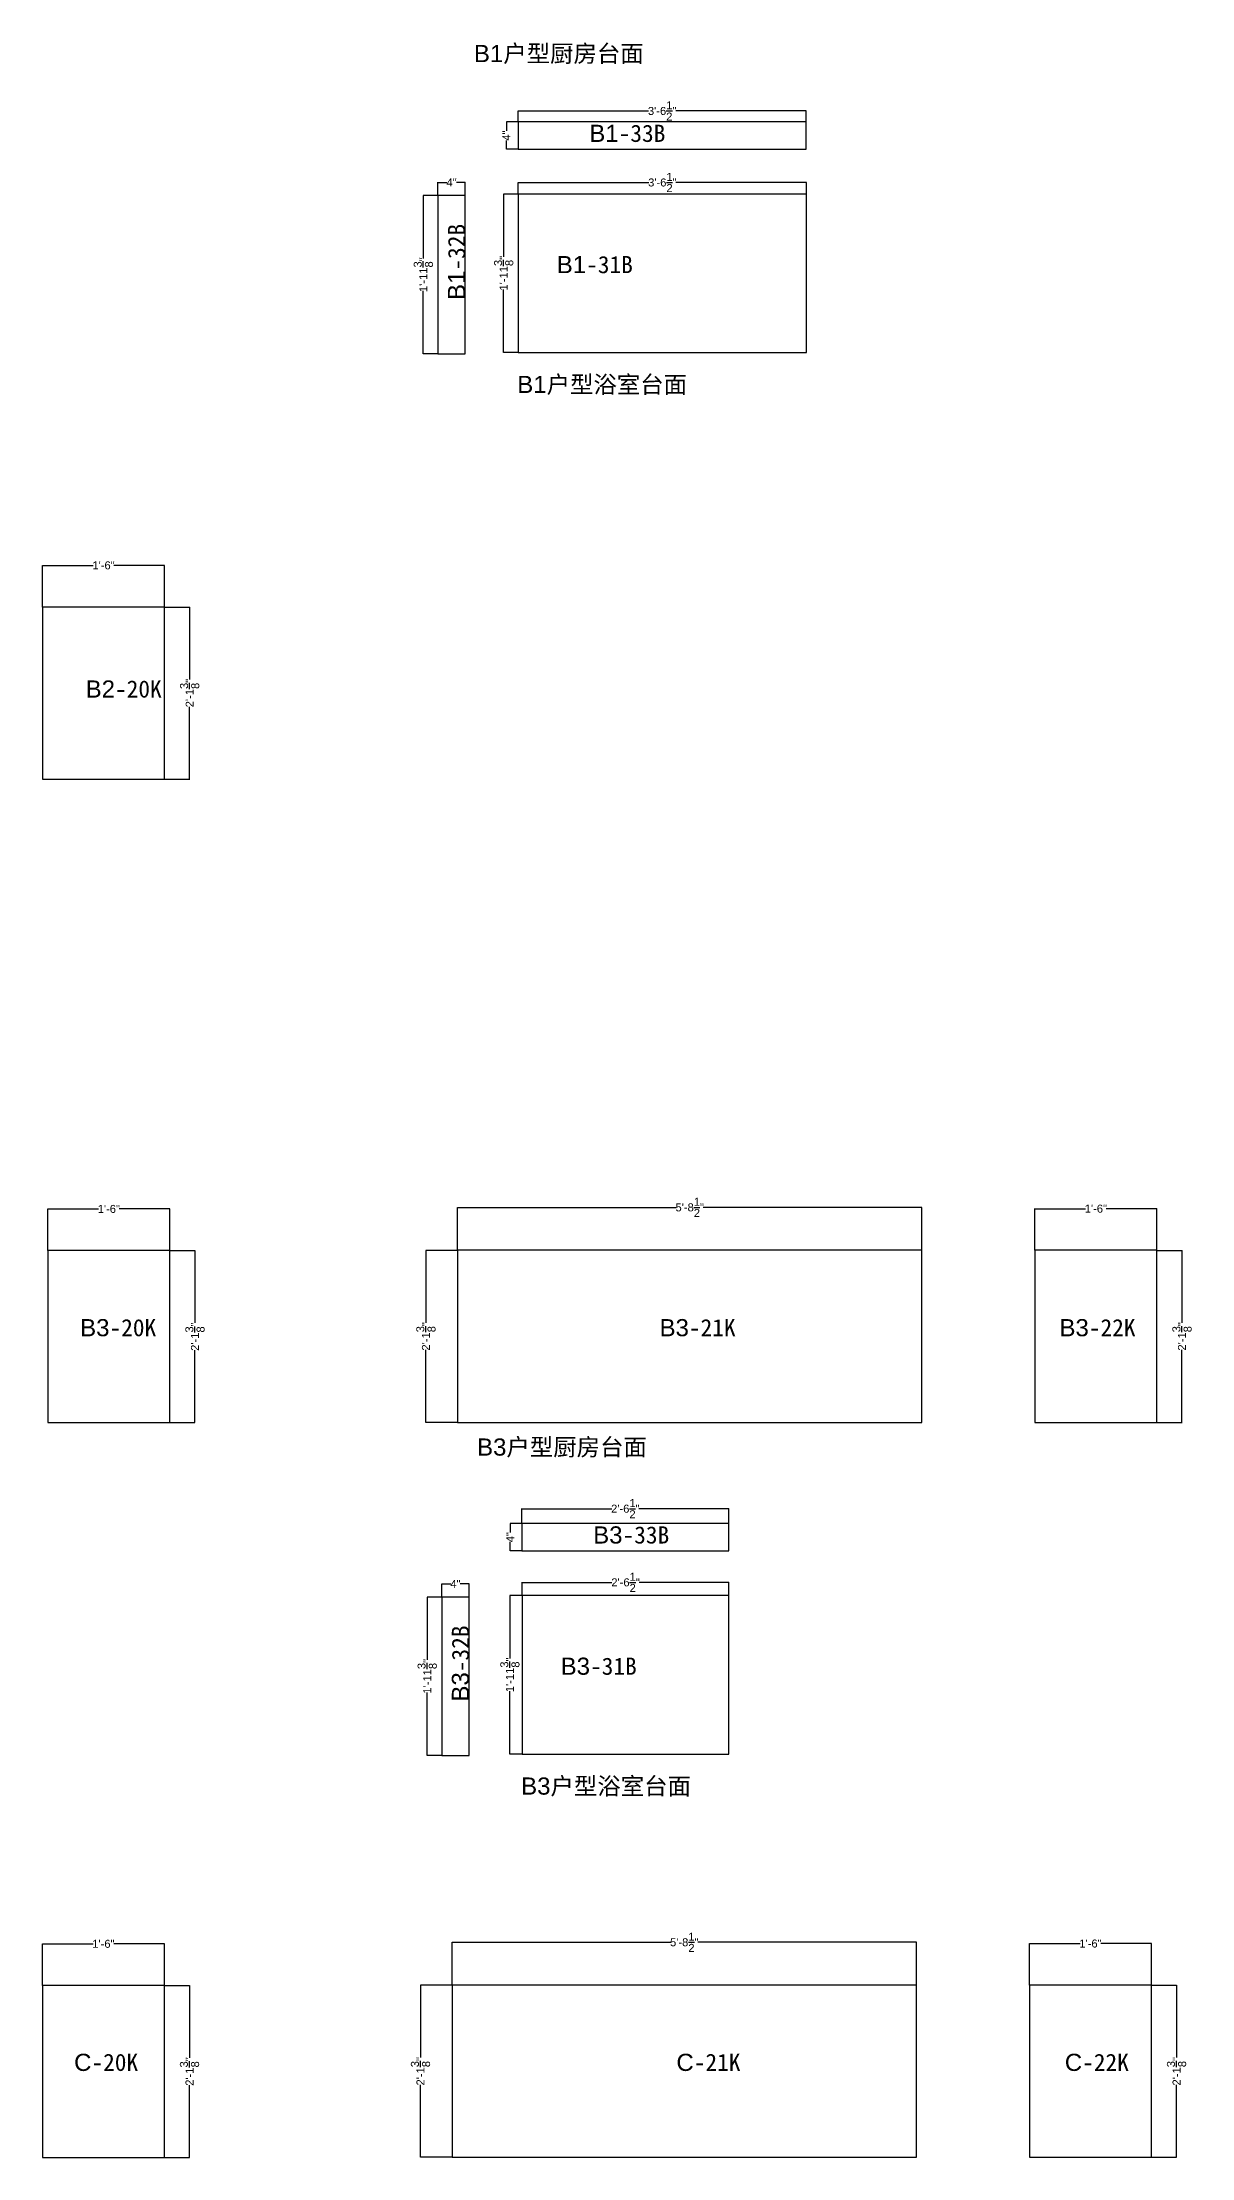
# Model space of a CAD drawing. Header units: inches. Extents: x -997106 to 39633, y -30199 to 1961.
# Drawn here: x 35324 to 39633, y -14274 to -6344 of the extents above; entities that cross this region are included whole.
import ezdxf

# ---------------------------------------------------------------- set-up
doc = ezdxf.new("R2010")
doc.units = ezdxf.units.IN
doc.header["$MEASUREMENT"] = 0
doc.layers.get('Defpoints').update_dxf_attribs({"color": 3})
doc.layers.add('编号', color=10, linetype='Continuous', plot=False)
doc.styles.get("Standard").update_dxf_attribs({"font": 'arial.ttf'})
doc.dimstyles.get("Standard").update_dxf_attribs({"dimtxt": 30, "dimasz": 1, "dimexe": 0.18, "dimexo": 0.0625, "dimgap": 0.09, "dimtad": 0, "dimtoh": 1, "dimdec": 4, "dimlfac": 0.03937, "dimzin": 0, "dimdsep": 46, "dimlunit": 4, "dimtxsty": 'Standard', "dimblk": 'ARCHTICK', "dimcen": 1, "dimadec": 0, "dimazin": 0, "dimtfac": 1, "dimtdec": 4, "dimtix": 1, "dimtofl": 0, "dimtmove": 2, "dimatfit": 3, "dimldrblk": 'ARCHTICK', "dimfxl": 1, "dimtolj": 1, "dimtzin": 0, "dimarcsym": 0})

# ---------------------------------------------------------------- blocks, each defined once
blk = doc.blocks.new('_ArchTick')
at = {"color": 0, "linetype": 'ByBlock', "const_width": 0.15}
blk.add_lwpolyline([(-0.5, -0.5), (0.5, 0.5)], dxfattribs=at)
blk = doc.blocks.new('*D212')
at = {"color": 0, "lineweight": -2, "transparency": 16777216}
for p, q in [((35325.2, -8460.9), (35325.2, -8304.7)), ((35325.2, -8304.8), (35515.2, -8304.8)), ((35782.2, -8304.8), (35592.3, -8304.8)), ((35782.2, -8460.9), (35782.2, -8304.7))]:
    blk.add_line(p, q, dxfattribs=at)
at = {"layer": 'Defpoints', "color": 0, "transparency": 16777216}
for p in [(35782.2, -8304.8), (35325.2, -8460.9), (35782.2, -8460.9)]:
    blk.add_point(p, dxfattribs=at)
at = {"color": 0, "lineweight": -2, "transparency": 16777216, "rotation": 180}
blk.add_blockref('_ArchTick', (35325.2, -8304.8), dxfattribs=at)
at = {"color": 0, "lineweight": -2, "transparency": 16777216}
blk.add_blockref('_ArchTick', (35782.2, -8304.8), dxfattribs=at)
at = {"color": 0, "transparency": 16777216, "insert": (35553.7, -8304.8), "char_height": 30, "attachment_point": 5}
blk.add_mtext('\\A1;1\'-6"', dxfattribs=at)
blk = doc.blocks.new('*D213')
at = {"color": 0, "lineweight": -2, "transparency": 16777216}
for p, q in [((35782.3, -8460.9), (35876.7, -8460.9)), ((35876.5, -8460.9), (35876.5, -8732.3)), ((35876.5, -9105.9), (35876.5, -8834.6)), ((35782.3, -9105.9), (35876.7, -9105.9))]:
    blk.add_line(p, q, dxfattribs=at)
at = {"layer": 'Defpoints', "color": 0, "transparency": 16777216}
for p in [(35782.2, -8460.9), (35782.2, -9105.9), (35876.5, -9105.9)]:
    blk.add_point(p, dxfattribs=at)
at = {"color": 0, "lineweight": -2, "transparency": 16777216}
for p, rotation in [((35876.5, -8460.9), 90), ((35876.5, -9105.9), 270)]:
    blk.add_blockref('_ArchTick', p, dxfattribs=dict(at, rotation=rotation))
at = {"color": 0, "transparency": 16777216, "insert": (35876.5, -8783.4), "char_height": 30, "attachment_point": 5, "rotation": 90}
blk.add_mtext('\\A1;2\'-1{\\H1x;\\S3/8;}"', dxfattribs=at)
blk = doc.blocks.new('*D252')
at = {"color": 0, "lineweight": -2, "transparency": 16777216}
for p, q in [((35345.1, -10873.5), (35345.1, -10717.3)), ((35345.1, -10717.5), (35535.1, -10717.5)), ((35802.1, -10717.5), (35612.2, -10717.5)), ((35802.1, -10873.5), (35802.1, -10717.3))]:
    blk.add_line(p, q, dxfattribs=at)
at = {"layer": 'Defpoints', "color": 0, "transparency": 16777216}
for p in [(35802.1, -10717.5), (35345.1, -10873.6), (35802.1, -10873.6)]:
    blk.add_point(p, dxfattribs=at)
at = {"color": 0, "lineweight": -2, "transparency": 16777216, "rotation": 180}
blk.add_blockref('_ArchTick', (35345.1, -10717.5), dxfattribs=at)
at = {"color": 0, "lineweight": -2, "transparency": 16777216}
blk.add_blockref('_ArchTick', (35802.1, -10717.5), dxfattribs=at)
at = {"color": 0, "transparency": 16777216, "insert": (35573.6, -10717.5), "char_height": 30, "attachment_point": 5}
blk.add_mtext('\\A1;1\'-6"', dxfattribs=at)
blk = doc.blocks.new('*D253')
at = {"color": 0, "lineweight": -2, "transparency": 16777216}
for p, q in [((35802.2, -10873.6), (35896.5, -10873.6)), ((35896.4, -10873.6), (35896.4, -11145)), ((35896.4, -11518.6), (35896.4, -11247.2)), ((35802.2, -11518.6), (35896.5, -11518.6))]:
    blk.add_line(p, q, dxfattribs=at)
at = {"layer": 'Defpoints', "color": 0, "transparency": 16777216}
for p in [(35802.1, -10873.6), (35802.1, -11518.6), (35896.4, -11518.6)]:
    blk.add_point(p, dxfattribs=at)
at = {"color": 0, "lineweight": -2, "transparency": 16777216}
for p, rotation in [((35896.4, -10873.6), 90), ((35896.4, -11518.6), 270)]:
    blk.add_blockref('_ArchTick', p, dxfattribs=dict(at, rotation=rotation))
at = {"color": 0, "transparency": 16777216, "insert": (35896.4, -11196.1), "char_height": 30, "attachment_point": 5, "rotation": 90}
blk.add_mtext('\\A1;2\'-1{\\H1x;\\S3/8;}"', dxfattribs=at)
blk = doc.blocks.new('*D254')
at = {"color": 0, "lineweight": -2, "transparency": 16777216}
for p, q in [((36881.3, -10872.5), (36881.3, -10711.4)), ((36881.3, -10711.5), (37700.4, -10711.5)), ((38621.3, -10711.5), (37802.2, -10711.5)), ((38621.3, -10872.5), (38621.3, -10711.4))]:
    blk.add_line(p, q, dxfattribs=at)
at = {"layer": 'Defpoints', "color": 0, "transparency": 16777216}
for p in [(38621.3, -10711.5), (36881.3, -10872.6), (38621.3, -10872.6)]:
    blk.add_point(p, dxfattribs=at)
at = {"color": 0, "lineweight": -2, "transparency": 16777216, "rotation": 180}
blk.add_blockref('_ArchTick', (36881.3, -10711.5), dxfattribs=at)
at = {"color": 0, "lineweight": -2, "transparency": 16777216}
blk.add_blockref('_ArchTick', (38621.3, -10711.5), dxfattribs=at)
at = {"color": 0, "transparency": 16777216, "insert": (37751.3, -10711.5), "char_height": 30, "attachment_point": 5}
blk.add_mtext('\\A1;5\'-8{\\H1x;\\S1/2;}"', dxfattribs=at)
blk = doc.blocks.new('*D255')
at = {"color": 0, "lineweight": -2, "transparency": 16777216}
for p, q in [((36881.2, -10872.6), (36762.1, -10872.6)), ((36762.3, -10872.6), (36762.3, -11144)), ((36762.3, -11517.6), (36762.3, -11246.2)), ((36881.2, -11517.6), (36762.1, -11517.6))]:
    blk.add_line(p, q, dxfattribs=at)
at = {"layer": 'Defpoints', "color": 0, "transparency": 16777216}
for p in [(36881.3, -10872.6), (36762.3, -11517.6), (36881.3, -11517.6)]:
    blk.add_point(p, dxfattribs=at)
at = {"color": 0, "lineweight": -2, "transparency": 16777216}
for p, rotation in [((36762.3, -10872.6), 90), ((36762.3, -11517.6), 270)]:
    blk.add_blockref('_ArchTick', p, dxfattribs=dict(at, rotation=rotation))
at = {"color": 0, "transparency": 16777216, "insert": (36762.3, -11195.1), "char_height": 30, "attachment_point": 5, "rotation": 90}
blk.add_mtext('\\A1;2\'-1{\\H1x;\\S3/8;}"', dxfattribs=at)
blk = doc.blocks.new('*D256')
at = {"color": 0, "lineweight": -2, "transparency": 16777216}
for p, q in [((39045.4, -10872.5), (39045.4, -10716.3)), ((39045.4, -10716.5), (39235.4, -10716.5)), ((39502.4, -10716.5), (39312.5, -10716.5)), ((39502.4, -10872.5), (39502.4, -10716.3))]:
    blk.add_line(p, q, dxfattribs=at)
at = {"layer": 'Defpoints', "color": 0, "transparency": 16777216}
for p in [(39502.4, -10716.5), (39045.4, -10872.6), (39502.4, -10872.6)]:
    blk.add_point(p, dxfattribs=at)
at = {"color": 0, "lineweight": -2, "transparency": 16777216, "rotation": 180}
blk.add_blockref('_ArchTick', (39045.4, -10716.5), dxfattribs=at)
at = {"color": 0, "lineweight": -2, "transparency": 16777216}
blk.add_blockref('_ArchTick', (39502.4, -10716.5), dxfattribs=at)
at = {"color": 0, "transparency": 16777216, "insert": (39273.9, -10716.5), "char_height": 30, "attachment_point": 5}
blk.add_mtext('\\A1;1\'-6"', dxfattribs=at)
blk = doc.blocks.new('*D257')
at = {"color": 0, "lineweight": -2, "transparency": 16777216}
for p, q in [((39502.5, -10872.6), (39596.9, -10872.6)), ((39596.7, -10872.6), (39596.7, -11144)), ((39596.7, -11517.6), (39596.7, -11246.2)), ((39502.5, -11517.6), (39596.9, -11517.6))]:
    blk.add_line(p, q, dxfattribs=at)
at = {"layer": 'Defpoints', "color": 0, "transparency": 16777216}
for p in [(39502.4, -10872.6), (39502.4, -11517.6), (39596.7, -11517.6)]:
    blk.add_point(p, dxfattribs=at)
at = {"color": 0, "lineweight": -2, "transparency": 16777216}
for p, rotation in [((39596.7, -10872.6), 90), ((39596.7, -11517.6), 270)]:
    blk.add_blockref('_ArchTick', p, dxfattribs=dict(at, rotation=rotation))
at = {"color": 0, "transparency": 16777216, "insert": (39596.7, -11195.1), "char_height": 30, "attachment_point": 5, "rotation": 90}
blk.add_mtext('\\A1;2\'-1{\\H1x;\\S3/8;}"', dxfattribs=at)
blk = doc.blocks.new('*D296')
at = {"color": 0, "lineweight": -2, "transparency": 16777216}
for p, q in [((35324.7, -13628.6), (35324.7, -13472.4)), ((35324.7, -13472.6), (35514.7, -13472.6)), ((35781.7, -13472.6), (35591.8, -13472.6)), ((35781.7, -13628.6), (35781.7, -13472.4))]:
    blk.add_line(p, q, dxfattribs=at)
at = {"layer": 'Defpoints', "color": 0, "transparency": 16777216}
for p in [(35781.7, -13472.6), (35324.7, -13628.7), (35781.7, -13628.7)]:
    blk.add_point(p, dxfattribs=at)
at = {"color": 0, "lineweight": -2, "transparency": 16777216, "rotation": 180}
blk.add_blockref('_ArchTick', (35324.7, -13472.6), dxfattribs=at)
at = {"color": 0, "lineweight": -2, "transparency": 16777216}
blk.add_blockref('_ArchTick', (35781.7, -13472.6), dxfattribs=at)
at = {"color": 0, "transparency": 16777216, "insert": (35553.2, -13472.6), "char_height": 30, "attachment_point": 5}
blk.add_mtext('\\A1;1\'-6"', dxfattribs=at)
blk = doc.blocks.new('*D297')
at = {"color": 0, "lineweight": -2, "transparency": 16777216}
for p, q in [((35781.8, -13628.7), (35876.2, -13628.7)), ((35876, -13628.7), (35876, -13900.1)), ((35876, -14273.7), (35876, -14002.3)), ((35781.8, -14273.7), (35876.2, -14273.7))]:
    blk.add_line(p, q, dxfattribs=at)
at = {"layer": 'Defpoints', "color": 0, "transparency": 16777216}
for p in [(35781.7, -13628.7), (35781.7, -14273.7), (35876, -14273.7)]:
    blk.add_point(p, dxfattribs=at)
at = {"color": 0, "lineweight": -2, "transparency": 16777216}
for p, rotation in [((35876, -13628.7), 90), ((35876, -14273.7), 270)]:
    blk.add_blockref('_ArchTick', p, dxfattribs=dict(at, rotation=rotation))
at = {"color": 0, "transparency": 16777216, "insert": (35876, -13951.2), "char_height": 30, "attachment_point": 5, "rotation": 90}
blk.add_mtext('\\A1;2\'-1{\\H1x;\\S3/8;}"', dxfattribs=at)
blk = doc.blocks.new('*D298')
at = {"color": 0, "lineweight": -2, "transparency": 16777216}
for p, q in [((36860.9, -13627.6), (36860.9, -13466.5)), ((36860.9, -13466.6), (37680, -13466.6)), ((38600.9, -13466.6), (37781.8, -13466.6)), ((38600.9, -13627.6), (38600.9, -13466.5))]:
    blk.add_line(p, q, dxfattribs=at)
at = {"layer": 'Defpoints', "color": 0, "transparency": 16777216}
for p in [(38600.9, -13466.6), (36860.9, -13627.7), (38600.9, -13627.7)]:
    blk.add_point(p, dxfattribs=at)
at = {"color": 0, "lineweight": -2, "transparency": 16777216, "rotation": 180}
blk.add_blockref('_ArchTick', (36860.9, -13466.6), dxfattribs=at)
at = {"color": 0, "lineweight": -2, "transparency": 16777216}
blk.add_blockref('_ArchTick', (38600.9, -13466.6), dxfattribs=at)
at = {"color": 0, "transparency": 16777216, "insert": (37730.9, -13466.6), "char_height": 30, "attachment_point": 5}
blk.add_mtext('\\A1;5\'-8{\\H1x;\\S1/2;}"', dxfattribs=at)
blk = doc.blocks.new('*D299')
at = {"color": 0, "lineweight": -2, "transparency": 16777216}
for p, q in [((36860.9, -13627.7), (36741.8, -13627.7)), ((36741.9, -13627.7), (36741.9, -13899.1)), ((36741.9, -14272.7), (36741.9, -14001.3)), ((36860.9, -14272.7), (36741.8, -14272.7))]:
    blk.add_line(p, q, dxfattribs=at)
at = {"layer": 'Defpoints', "color": 0, "transparency": 16777216}
for p in [(36860.9, -13627.7), (36741.9, -14272.7), (36860.9, -14272.7)]:
    blk.add_point(p, dxfattribs=at)
at = {"color": 0, "lineweight": -2, "transparency": 16777216}
for p, rotation in [((36741.9, -13627.7), 90), ((36741.9, -14272.7), 270)]:
    blk.add_blockref('_ArchTick', p, dxfattribs=dict(at, rotation=rotation))
at = {"color": 0, "transparency": 16777216, "insert": (36741.9, -13950.2), "char_height": 30, "attachment_point": 5, "rotation": 90}
blk.add_mtext('\\A1;2\'-1{\\H1x;\\S3/8;}"', dxfattribs=at)
blk = doc.blocks.new('*D300')
at = {"color": 0, "lineweight": -2, "transparency": 16777216}
for p, q in [((39025.1, -13627.6), (39025.1, -13471.4)), ((39025.1, -13471.6), (39215, -13471.6)), ((39482.1, -13471.6), (39292.1, -13471.6)), ((39482.1, -13627.6), (39482.1, -13471.4))]:
    blk.add_line(p, q, dxfattribs=at)
at = {"layer": 'Defpoints', "color": 0, "transparency": 16777216}
for p in [(39482.1, -13471.6), (39025.1, -13627.7), (39482.1, -13627.7)]:
    blk.add_point(p, dxfattribs=at)
at = {"color": 0, "lineweight": -2, "transparency": 16777216, "rotation": 180}
blk.add_blockref('_ArchTick', (39025.1, -13471.6), dxfattribs=at)
at = {"color": 0, "lineweight": -2, "transparency": 16777216}
blk.add_blockref('_ArchTick', (39482.1, -13471.6), dxfattribs=at)
at = {"color": 0, "transparency": 16777216, "insert": (39253.6, -13471.6), "char_height": 30, "attachment_point": 5}
blk.add_mtext('\\A1;1\'-6"', dxfattribs=at)
blk = doc.blocks.new('*D301')
at = {"color": 0, "lineweight": -2, "transparency": 16777216}
for p, q in [((39482.1, -13627.7), (39576.5, -13627.7)), ((39576.3, -13627.7), (39576.3, -13899.1)), ((39576.3, -14272.7), (39576.3, -14001.3)), ((39482.1, -14272.7), (39576.5, -14272.7))]:
    blk.add_line(p, q, dxfattribs=at)
at = {"layer": 'Defpoints', "color": 0, "transparency": 16777216}
for p in [(39482.1, -13627.7), (39482.1, -14272.7), (39576.3, -14272.7)]:
    blk.add_point(p, dxfattribs=at)
at = {"color": 0, "lineweight": -2, "transparency": 16777216}
for p, rotation in [((39576.3, -13627.7), 90), ((39576.3, -14272.7), 270)]:
    blk.add_blockref('_ArchTick', p, dxfattribs=dict(at, rotation=rotation))
at = {"color": 0, "transparency": 16777216, "insert": (39576.3, -13950.2), "char_height": 30, "attachment_point": 5, "rotation": 90}
blk.add_mtext('\\A1;2\'-1{\\H1x;\\S3/8;}"', dxfattribs=at)
blk = doc.blocks.new('*D855')
at = {"color": 0, "lineweight": -2, "transparency": 16777216}
for p, q in [((36807.4, -6917.9), (36752.4, -6917.9)), ((36752.6, -6917.9), (36752.6, -7153.8)), ((36752.6, -7511.9), (36752.6, -7276)), ((36807.4, -7511.9), (36752.4, -7511.9))]:
    blk.add_line(p, q, dxfattribs=at)
at = {"layer": 'Defpoints', "color": 0, "transparency": 16777216}
for p in [(36807.5, -6917.9), (36752.6, -7511.9), (36807.5, -7511.9)]:
    blk.add_point(p, dxfattribs=at)
at = {"color": 0, "lineweight": -2, "transparency": 16777216}
for p, rotation in [((36752.6, -6917.9), 90), ((36752.6, -7511.9), 270)]:
    blk.add_blockref('_ArchTick', p, dxfattribs=dict(at, rotation=rotation))
at = {"color": 0, "transparency": 16777216, "insert": (36752.6, -7214.9), "char_height": 30, "attachment_point": 5, "rotation": 90}
blk.add_mtext('\\A1;1\'-11{\\H1x;\\S3/8;}"', dxfattribs=at)
blk = doc.blocks.new('*D856')
at = {"color": 0, "lineweight": -2, "transparency": 16777216}
for p, q in [((36807.5, -6917.8), (36807.5, -6868.6)), ((36807.5, -6868.8), (36840.6, -6868.8)), ((36909.5, -6868.8), (36876.4, -6868.8)), ((36909.5, -6917.8), (36909.5, -6868.6))]:
    blk.add_line(p, q, dxfattribs=at)
at = {"layer": 'Defpoints', "color": 0, "transparency": 16777216}
for p in [(36909.5, -6868.8), (36807.5, -6917.9), (36909.5, -6917.9)]:
    blk.add_point(p, dxfattribs=at)
at = {"color": 0, "lineweight": -2, "transparency": 16777216, "rotation": 180}
blk.add_blockref('_ArchTick', (36807.5, -6868.8), dxfattribs=at)
at = {"color": 0, "lineweight": -2, "transparency": 16777216}
blk.add_blockref('_ArchTick', (36909.5, -6868.8), dxfattribs=at)
at = {"color": 0, "transparency": 16777216, "insert": (36858.5, -6868.8), "char_height": 30, "attachment_point": 5}
blk.add_mtext('\\A1;4"', dxfattribs=at)
blk = doc.blocks.new('*D854')
at = {"color": 0, "lineweight": -2, "transparency": 16777216}
for p, q in [((37107.9, -6642.4), (37063.9, -6642.4)), ((37064, -6642.4), (37064, -6675.4)), ((37064, -6744.4), (37064, -6711.3)), ((37107.9, -6744.4), (37063.9, -6744.4))]:
    blk.add_line(p, q, dxfattribs=at)
at = {"layer": 'Defpoints', "color": 0, "transparency": 16777216}
for p in [(37107.9, -6642.4), (37064, -6744.4), (37107.9, -6744.4)]:
    blk.add_point(p, dxfattribs=at)
at = {"color": 0, "lineweight": -2, "transparency": 16777216}
for p, rotation in [((37064, -6642.4), 90), ((37064, -6744.4), 270)]:
    blk.add_blockref('_ArchTick', p, dxfattribs=dict(at, rotation=rotation))
at = {"color": 0, "transparency": 16777216, "insert": (37064, -6693.4), "char_height": 30, "attachment_point": 5, "rotation": 90}
blk.add_mtext('\\A1;4"', dxfattribs=at)
blk = doc.blocks.new('*D857')
at = {"color": 0, "lineweight": -2, "transparency": 16777216}
for p, q in [((37108.7, -6912.4), (37108.7, -6869)), ((37108.7, -6869.2), (37597.8, -6869.2)), ((38188.7, -6869.2), (37699.5, -6869.2)), ((38188.7, -6912.4), (38188.7, -6869))]:
    blk.add_line(p, q, dxfattribs=at)
at = {"layer": 'Defpoints', "color": 0, "transparency": 16777216}
for p in [(38188.7, -6869.2), (37108.7, -6912.5), (38188.7, -6912.5)]:
    blk.add_point(p, dxfattribs=at)
at = {"color": 0, "lineweight": -2, "transparency": 16777216, "rotation": 180}
blk.add_blockref('_ArchTick', (37108.7, -6869.2), dxfattribs=at)
at = {"color": 0, "lineweight": -2, "transparency": 16777216}
blk.add_blockref('_ArchTick', (38188.7, -6869.2), dxfattribs=at)
at = {"color": 0, "transparency": 16777216, "insert": (37648.7, -6869.2), "char_height": 30, "attachment_point": 5}
blk.add_mtext('\\A1;3\'-6{\\H1x;\\S1/2;}"', dxfattribs=at)
blk = doc.blocks.new('*D858')
at = {"color": 0, "lineweight": -2, "transparency": 16777216}
for p, q in [((37107.9, -6642.3), (37107.9, -6601)), ((37107.9, -6601.1), (37597, -6601.1)), ((38187.9, -6601.1), (37698.8, -6601.1)), ((38187.9, -6642.3), (38187.9, -6601))]:
    blk.add_line(p, q, dxfattribs=at)
at = {"layer": 'Defpoints', "color": 0, "transparency": 16777216}
for p in [(37107.9, -6642.4), (38187.9, -6601.1), (38187.9, -6642.4)]:
    blk.add_point(p, dxfattribs=at)
at = {"color": 0, "lineweight": -2, "transparency": 16777216, "rotation": 180}
blk.add_blockref('_ArchTick', (37107.9, -6601.1), dxfattribs=at)
at = {"color": 0, "lineweight": -2, "transparency": 16777216}
blk.add_blockref('_ArchTick', (38187.9, -6601.1), dxfattribs=at)
at = {"color": 0, "transparency": 16777216, "insert": (37647.9, -6601.1), "char_height": 30, "attachment_point": 5}
blk.add_mtext('\\A1;3\'-6{\\H1x;\\S1/2;}"', dxfattribs=at)
blk = doc.blocks.new('*D859')
at = {"color": 0, "lineweight": -2, "transparency": 16777216}
for p, q in [((37108.6, -6912.5), (37053.5, -6912.5)), ((37053.7, -6912.5), (37053.7, -7148.4)), ((37053.7, -7506.5), (37053.7, -7270.6)), ((37108.6, -7506.5), (37053.5, -7506.5))]:
    blk.add_line(p, q, dxfattribs=at)
at = {"layer": 'Defpoints', "color": 0, "transparency": 16777216}
for p in [(37108.7, -6912.5), (37053.7, -7506.5), (37108.7, -7506.5)]:
    blk.add_point(p, dxfattribs=at)
at = {"color": 0, "lineweight": -2, "transparency": 16777216}
for p, rotation in [((37053.7, -6912.5), 90), ((37053.7, -7506.5), 270)]:
    blk.add_blockref('_ArchTick', p, dxfattribs=dict(at, rotation=rotation))
at = {"color": 0, "transparency": 16777216, "insert": (37053.7, -7209.5), "char_height": 30, "attachment_point": 5, "rotation": 90}
blk.add_mtext('\\A1;1\'-11{\\H1x;\\S3/8;}"', dxfattribs=at)
blk = doc.blocks.new('*D1041')
at = {"color": 0, "lineweight": -2, "transparency": 16777216}
for p, q in [((36821.9, -12172.5), (36766.9, -12172.5)), ((36767, -12172.5), (36767, -12408.4)), ((36767, -12766.5), (36767, -12530.6)), ((36821.9, -12766.5), (36766.9, -12766.5))]:
    blk.add_line(p, q, dxfattribs=at)
at = {"layer": 'Defpoints', "color": 0, "transparency": 16777216}
for p in [(36822, -12172.5), (36767, -12766.5), (36822, -12766.5)]:
    blk.add_point(p, dxfattribs=at)
at = {"color": 0, "lineweight": -2, "transparency": 16777216}
for p, rotation in [((36767, -12172.5), 90), ((36767, -12766.5), 270)]:
    blk.add_blockref('_ArchTick', p, dxfattribs=dict(at, rotation=rotation))
at = {"color": 0, "transparency": 16777216, "insert": (36767, -12469.5), "char_height": 30, "attachment_point": 5, "rotation": 90}
blk.add_mtext('\\A1;1\'-11{\\H1x;\\S3/8;}"', dxfattribs=at)
blk = doc.blocks.new('*D1042')
at = {"color": 0, "lineweight": -2, "transparency": 16777216}
for p, q in [((36822, -12172.5), (36822, -12123.2)), ((36822, -12123.4), (36855.1, -12123.4)), ((36924, -12123.4), (36890.9, -12123.4)), ((36924, -12172.5), (36924, -12123.2))]:
    blk.add_line(p, q, dxfattribs=at)
at = {"layer": 'Defpoints', "color": 0, "transparency": 16777216}
for p in [(36924, -12123.4), (36822, -12172.5), (36924, -12172.5)]:
    blk.add_point(p, dxfattribs=at)
at = {"color": 0, "lineweight": -2, "transparency": 16777216, "rotation": 180}
blk.add_blockref('_ArchTick', (36822, -12123.4), dxfattribs=at)
at = {"color": 0, "lineweight": -2, "transparency": 16777216}
blk.add_blockref('_ArchTick', (36924, -12123.4), dxfattribs=at)
at = {"color": 0, "transparency": 16777216, "insert": (36873, -12123.4), "char_height": 30, "attachment_point": 5}
blk.add_mtext('\\A1;4"', dxfattribs=at)
blk = doc.blocks.new('*D1040')
at = {"color": 0, "lineweight": -2, "transparency": 16777216}
for p, q in [((37122.4, -11897), (37078.4, -11897)), ((37078.5, -11897), (37078.5, -11930)), ((37078.5, -11999), (37078.5, -11965.9)), ((37122.4, -11999), (37078.4, -11999))]:
    blk.add_line(p, q, dxfattribs=at)
at = {"layer": 'Defpoints', "color": 0, "transparency": 16777216}
for p in [(37122.4, -11897), (37078.5, -11999), (37122.4, -11999)]:
    blk.add_point(p, dxfattribs=at)
at = {"color": 0, "lineweight": -2, "transparency": 16777216}
for p, rotation in [((37078.5, -11897), 90), ((37078.5, -11999), 270)]:
    blk.add_blockref('_ArchTick', p, dxfattribs=dict(at, rotation=rotation))
at = {"color": 0, "transparency": 16777216, "insert": (37078.5, -11948), "char_height": 30, "attachment_point": 5, "rotation": 90}
blk.add_mtext('\\A1;4"', dxfattribs=at)
blk = doc.blocks.new('*D1043')
at = {"color": 0, "lineweight": -2, "transparency": 16777216}
for p, q in [((37122.4, -11895.3), (37122.4, -11840.9)), ((37122.4, -11841.1), (37458.8, -11841.1)), ((37897.4, -11841.1), (37561.1, -11841.1)), ((37897.4, -11896.9), (37897.4, -11840.9))]:
    blk.add_line(p, q, dxfattribs=at)
at = {"layer": 'Defpoints', "color": 0, "transparency": 16777216}
for p in [(37122.4, -11895.3), (37897.4, -11841.1), (37897.4, -11897)]:
    blk.add_point(p, dxfattribs=at)
at = {"color": 0, "lineweight": -2, "transparency": 16777216, "rotation": 180}
blk.add_blockref('_ArchTick', (37122.4, -11841.1), dxfattribs=at)
at = {"color": 0, "lineweight": -2, "transparency": 16777216}
blk.add_blockref('_ArchTick', (37897.4, -11841.1), dxfattribs=at)
at = {"color": 0, "transparency": 16777216, "insert": (37509.9, -11841.1), "char_height": 30, "attachment_point": 5}
blk.add_mtext('\\A1;2\'-6{\\H1x;\\S1/2;}"', dxfattribs=at)
blk = doc.blocks.new('*D1044')
at = {"color": 0, "lineweight": -2, "transparency": 16777216}
for p, q in [((37123.2, -12167), (37123.2, -12117.1)), ((37123.2, -12117.3), (37459.5, -12117.3)), ((37898.2, -12117.3), (37561.8, -12117.3)), ((37898.2, -12167), (37898.2, -12117.1))]:
    blk.add_line(p, q, dxfattribs=at)
at = {"layer": 'Defpoints', "color": 0, "transparency": 16777216}
for p in [(37898.2, -12117.3), (37123.2, -12167.1), (37898.2, -12167.1)]:
    blk.add_point(p, dxfattribs=at)
at = {"color": 0, "lineweight": -2, "transparency": 16777216, "rotation": 180}
blk.add_blockref('_ArchTick', (37123.2, -12117.3), dxfattribs=at)
at = {"color": 0, "lineweight": -2, "transparency": 16777216}
blk.add_blockref('_ArchTick', (37898.2, -12117.3), dxfattribs=at)
at = {"color": 0, "transparency": 16777216, "insert": (37510.7, -12117.3), "char_height": 30, "attachment_point": 5}
blk.add_mtext('\\A1;2\'-6{\\H1x;\\S1/2;}"', dxfattribs=at)
blk = doc.blocks.new('*D1045')
at = {"color": 0, "lineweight": -2, "transparency": 16777216}
for p, q in [((37123.1, -12167.1), (37076.8, -12167.1)), ((37077, -12167.1), (37077, -12403)), ((37077, -12761.1), (37077, -12525.2)), ((37123.1, -12761.1), (37076.8, -12761.1))]:
    blk.add_line(p, q, dxfattribs=at)
at = {"layer": 'Defpoints', "color": 0, "transparency": 16777216}
for p in [(37123.2, -12167.1), (37077, -12761.1), (37123.2, -12761.1)]:
    blk.add_point(p, dxfattribs=at)
at = {"color": 0, "lineweight": -2, "transparency": 16777216}
for p, rotation in [((37077, -12167.1), 90), ((37077, -12761.1), 270)]:
    blk.add_blockref('_ArchTick', p, dxfattribs=dict(at, rotation=rotation))
at = {"color": 0, "transparency": 16777216, "insert": (37077, -12464.1), "char_height": 30, "attachment_point": 5, "rotation": 90}
blk.add_mtext('\\A1;1\'-11{\\H1x;\\S3/8;}"', dxfattribs=at)

msp = doc.modelspace()

# ---------------------------------------------------------------- linework, layer by layer
for points in [[(37107.92023, -6744.35504), (38187.92023, -6744.35504), (38187.92023, -6642.35504), (37107.92023, -6642.35504)], [(36807.49586, -7511.89889), (36909.49586, -7511.89889), (36909.49586, -6917.89889), (36807.49586, -6917.89889)], [(37108.65351, -7506.48741), (38188.65351, -7506.48741), (38188.65351, -6912.48741), (37108.65351, -6912.48741)], [(35325.23889, -9105.94684), (35782.23889, -9105.94684), (35782.23889, -8460.94684), (35325.23889, -8460.94684)], [(35345.1063, -11518.59323), (35802.1063, -11518.59323), (35802.1063, -10873.59323), (35345.1063, -10873.59323)], [(36881.3082, -11517.59323), (38621.3082, -11517.59323), (38621.3082, -10872.59323), (36881.3082, -10872.59323)], [(39045.42235, -11517.59323), (39502.42235, -11517.59323), (39502.42235, -10872.59323), (39045.42235, -10872.59323)], [(37122.41948, -11998.97676), (37897.41948, -11998.97676), (37897.41948, -11896.97676), (37122.41948, -11896.97676)], [(36821.99511, -12766.52062), (36923.99511, -12766.52062), (36923.99511, -12172.52062), (36821.99511, -12172.52062)], [(37123.15276, -12761.10913), (37898.15276, -12761.10913), (37898.15276, -12167.10913), (37123.15276, -12167.10913)], [(35324.73889, -14273.69285), (35781.73889, -14273.69285), (35781.73889, -13628.69285), (35324.73889, -13628.69285)], [(36860.94079, -14272.69285), (38600.94079, -14272.69285), (38600.94079, -13627.69285), (36860.94079, -13627.69285)], [(39025.05494, -14272.69285), (39482.05494, -14272.69285), (39482.05494, -13627.69285), (39025.05494, -13627.69285)]]:
    msp.add_lwpolyline(points, close=True)

# ---------------------------------------------------------------- texts
at = {"char_height": 64.3508622, "attachment_point": 1}
for s, insert in [('B1{\\fSimSun|b0|i0|c134|p2;户型厨房台面}', (36942.3901, -6353.57593)), ('B1{\\fSimSun|b0|i0|c134|p2;户型浴室台面}', (37104.84828, -7594.20427)), ('B3{\\fSimSun|b0|i0|c134|p2;户型厨房台面}', (36954.0756, -11577.86196)), ('B3{\\fSimSun|b0|i0|c134|p2;户型浴室台面}', (37119.34753, -12848.82599))]:
    msp.add_mtext(s, dxfattribs=dict(at, insert=insert))
at = {"layer": '编号', "char_height": 64.3508622, "attachment_point": 1}
for s, insert in [('B1{\\fSimSun|b0|i0|c134|p2;-33B}', (37374.92977, -6652.80192)), ('B1{\\fSimSun|b0|i0|c134|p2;-31B}', (37252.99772, -7144.87317)), ('B2{\\fSimSun|b0|i0|c134|p2;-20K}', (35486.71918, -8735.98948)), ('B3{\\fSimSun|b0|i0|c134|p2;-20K}', (35466.10917, -11130.33771)), ('B3{\\fSimSun|b0|i0|c134|p2;-21K}', (37638.23272, -11130.33771)), ('B3{\\fSimSun|b0|i0|c134|p2;-22K}', (39137.47384, -11130.33771)), ('B3{\\fSimSun|b0|i0|c134|p2;-33B}', (37389.42903, -11907.42364)), ('B3{\\fSimSun|b0|i0|c134|p2;-31B}', (37267.49697, -12399.4949)), ('C{\\fSimSun|b0|i0|c134|p2;-20K}', (35443.38293, -13884.64721)), ('C{\\fSimSun|b0|i0|c134|p2;-21K}', (37701.39438, -13884.64721)), ('C{\\fSimSun|b0|i0|c134|p2;-22K}', (39157.45392, -13884.64721))]:
    msp.add_mtext(s, dxfattribs=dict(at, insert=insert))
at = {"layer": '编号', "char_height": 64.3508622, "attachment_point": 1, "rotation": 90}
for s, insert in [('B1{\\fSimSun|b0|i0|c134|p2;-32B}', (36844.88162, -7309.56822)), ('B3{\\fSimSun|b0|i0|c134|p2;-32B}', (36859.38087, -12564.18994))]:
    msp.add_mtext(s, dxfattribs=dict(at, insert=insert))

# ---------------------------------------------------------------- dimensions: what is measured, and where the dimension line sits
for base, p1, p2, picture, middle in [((38187.92023, -6601.13841), (37107.92023, -6642.35504), (38187.92023, -6642.35504), '*D858', (37647.92023, -6601.13841)), ((36909.49586, -6868.79803), (36807.49586, -6917.89889), (36909.49586, -6917.89889), '*D856', (36858.49586, -6868.79803)), ((38188.65351, -6869.19213), (37108.65351, -6912.48741), (38188.65351, -6912.48741), '*D857', (37648.65351, -6869.19213)), ((35782.23889, -8304.84742), (35325.23889, -8460.94684), (35782.23889, -8460.94684), '*D212', (35553.73889, -8304.84742)), ((35802.1063, -10717.49381), (35345.1063, -10873.59323), (35802.1063, -10873.59323), '*D252', (35573.6063, -10717.49381)), ((38621.3082, -10711.53047), (36881.3082, -10872.59323), (38621.3082, -10872.59323), '*D254', (37751.3082, -10711.53047)), ((39502.42235, -10716.49381), (39045.42235, -10872.59323), (39502.42235, -10872.59323), '*D256', (39273.92235, -10716.49381)), ((37897.4194780456, -11841.0601526861), (37122.4194780456, -11895.319559335), (37897.4194780456, -11896.9767590691), '*D1043', (37509.9194780456, -11841.0601526861)), ((36923.99511, -12123.41976), (36821.99511, -12172.52062), (36923.99511, -12172.52062), '*D1042', (36872.99511, -12123.41976)), ((37898.1527643607, -12117.2899695145), (37123.1527643607, -12167.1091312155), (37898.1527643607, -12167.1091312155), '*D1044', (37510.6527643607, -12117.2899695145)), ((35781.73889, -13472.59343), (35324.73889, -13628.69285), (35781.73889, -13628.69285), '*D296', (35553.23889, -13472.59343)), ((38600.94079, -13466.63009), (36860.94079, -13627.69285), (38600.94079, -13627.69285), '*D298', (37730.94079, -13466.63009)), ((39482.05494, -13471.59343), (39025.05494, -13627.69285), (39482.05494, -13627.69285), '*D300', (39253.55494, -13471.59343))]:
    dim = msp.add_linear_dim(base=base, p1=p1, p2=p2, dimstyle='Standard')
    dim.commit()
    dim.dimension.update_dxf_attribs({"geometry": picture, "text_midpoint": middle})
for base, p1, p2, picture, middle in [((37064.03223, -6744.35504), (37107.92023, -6642.35504), (37107.92023, -6744.35504), '*D854', (37064.03223, -6693.35504)), ((36752.55016, -7511.89889), (36807.49586, -6917.89889), (36807.49586, -7511.89889), '*D855', (36752.55016, -7214.89889)), ((37053.70296, -7506.48741), (37108.65351, -6912.48741), (37108.65351, -7506.48741), '*D859', (37053.70296, -7209.48741)), ((35876.4888743561, -9105.9468432063), (35782.2388947314, -8460.9468432063), (35782.2388947314, -9105.9468432063), '*D213', (35876.4888743561, -8783.4468432063)), ((35896.3562802783, -11518.593227509), (35802.1063006536, -10873.593227509), (35802.1063006536, -11518.593227509), '*D253', (35896.3562802783, -11196.093227509)), ((36762.2996030387, -11517.593227509), (36881.3081974274, -10872.593227509), (36881.3081974274, -11517.593227509), '*D255', (36762.2996030386, -11195.093227509)), ((39596.6723275394, -11517.593227509), (39502.4223479146, -10872.593227509), (39502.4223479146, -11517.593227509), '*D257', (39596.6723275393, -11195.093227509)), ((37078.53148, -11998.97676), (37122.41948, -11896.97676), (37122.41948, -11998.97676), '*D1040', (37078.53148, -11947.97676)), ((36767.04941, -12766.52062), (36821.99511, -12172.52062), (36821.99511, -12766.52062), '*D1041', (36767.04941, -12469.52062)), ((37076.95715, -12761.10913), (37123.15276, -12167.10913), (37123.15276, -12761.10913), '*D1045', (37076.95715, -12464.10913)), ((35875.9888743561, -14273.6928477524), (35781.7388947314, -13628.6928477524), (35781.7388947314, -14273.6928477524), '*D297', (35875.9888743561, -13951.1928477524)), ((36741.9321971164, -14272.6928477524), (36860.9407915052, -13627.6928477524), (36860.9407915052, -14272.6928477524), '*D299', (36741.9321971164, -13950.1928477524)), ((39576.3049216171, -14272.6928477524), (39482.0549419924, -13627.6928477524), (39482.0549419924, -14272.6928477524), '*D301', (39576.3049216171, -13950.1928477524))]:
    dim = msp.add_linear_dim(base=base, p1=p1, p2=p2, angle=90, dimstyle='Standard')
    dim.commit()
    dim.dimension.update_dxf_attribs({"geometry": picture, "text_midpoint": middle})

doc.saveas('drawing.dxf')
